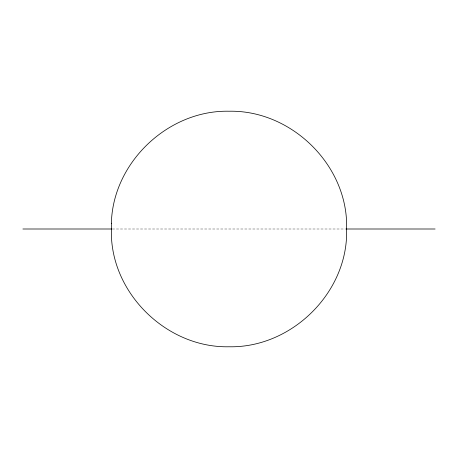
<?xml version="1.0" encoding="UTF-8"?>
<svg xmlns="http://www.w3.org/2000/svg" width="458" height="458" viewBox="0 0 458 458"><rect width="100%" height="100%" fill="white"/><g stroke="black" fill="none" stroke-linecap="round" stroke-linejoin="round"><path stroke-width="0.34" stroke-dasharray="2.29 1.72" d="M112.353 229L345.647 229"/><path stroke-width="0.69" d="M22.9 229L111.638 229M346.363 229L435.1 229M111.368 223.246L111.368 234.771C112.868 295.668 168.281 348.08 229 346.769C289.719 348.08 345.132 295.668 346.632 234.771L346.632 223.229C345.132 162.332 289.719 109.92 229 111.231C168.281 109.92 112.868 162.332 111.368 223.229L111.368 223.246"/></g></svg>
